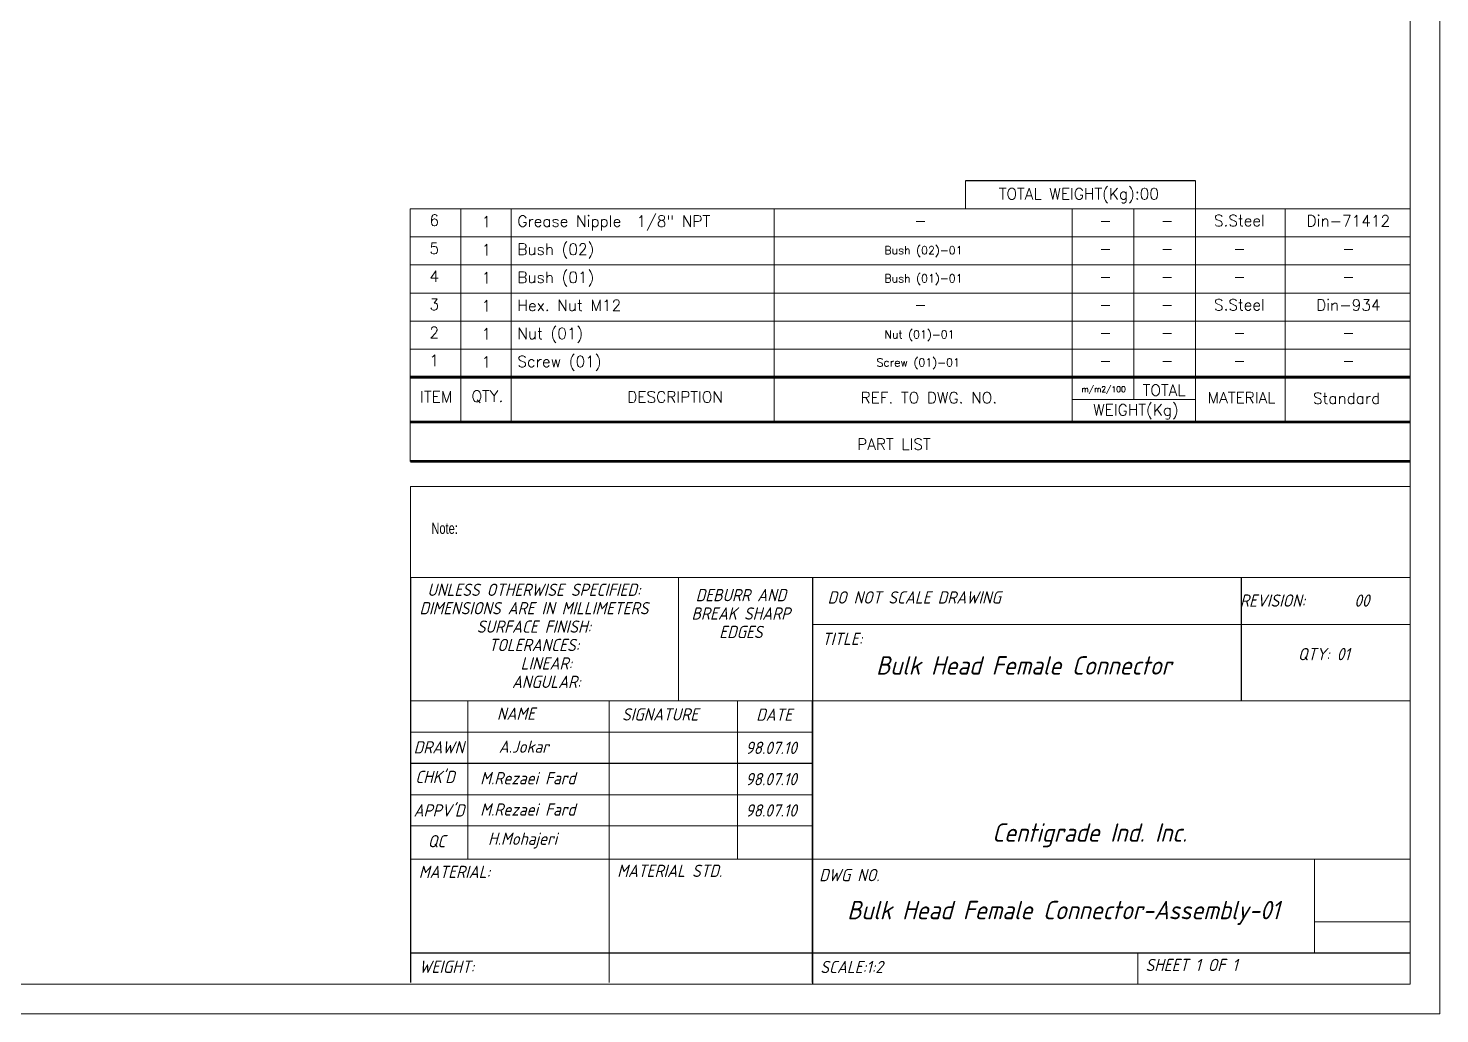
# Model space of a CAD drawing. Header units: millimetres. Extents: x 1276 to 1839, y 649 to 1061.
# Drawn here: x 1770.5 to 1839.4, y 959 to 1007.1 of the extents above; entities that cross this region are included whole.
import ezdxf
from ezdxf.enums import TextEntityAlignment as Align

# ---------------------------------------------------------------- set-up
doc = ezdxf.new("R2010")
doc.units = ezdxf.units.MM
doc.linetypes.add('SLD-Solid', pattern=[0])
doc.layers.add('title', color=7, linetype='Continuous', lineweight=15)
doc.styles.add('GENISO', font='geniso.shx', dxfattribs={"oblique": 15})
doc.styles.add('SLDTEXTSTYLE0', font='TXT', dxfattribs={"width": 0.75})
doc.styles.add('TITLE', font='romans.shx', dxfattribs={"height": 2.5})

msp = doc.modelspace()

# ---------------------------------------------------------------- linework, layer by layer
msp.add_line((1827.453, 999.623), (1816.245, 999.623))
at = {"color": 7, "linetype": 'SLD-Solid', "lineweight": 15}
for p, q in [((1789.177, 984.721), (1837.927, 984.721)), ((1789.177, 984.721), (1789.177, 980.289)), ((1789.177, 980.289), (1837.927, 980.289)), ((1802.244, 980.289), (1802.244, 974.276)), ((1837.927, 978), (1808.778, 978)), ((1837.927, 974.276), (1789.177, 974.276)), ((1791.977, 974.276), (1791.977, 966.558)), ((1798.866, 974.276), (1798.866, 960.545)), ((1805.116, 974.276), (1805.116, 966.558)), ((1808.778, 972.75), (1789.177, 972.75)), ((1808.778, 969.699), (1789.177, 969.699)), ((1808.778, 968.173), (1789.177, 968.173)), ((1792.911, 966.558), (1789.177, 966.558)), ((1792.911, 966.558), (1837.927, 966.558)), ((1833.26, 961.981), (1833.26, 966.558)), ((1837.927, 963.506), (1833.26, 963.506)), ((1824.645, 960.455), (1824.645, 961.981))]:
    msp.add_line(p, q, dxfattribs=at)
at = {"color": 7}
for p, q in [((1789.177, 980.289), (1789.177, 960.545)), ((1808.778, 980.289), (1808.778, 960.455)), ((1829.703, 974.276), (1829.703, 980.289)), ((1808.778, 960.545), (1808.778, 974.276)), ((1808.778, 971.224), (1789.177, 971.224)), ((1789.177, 961.981), (1837.927, 961.981))]:
    msp.add_line(p, q, dxfattribs=at)
at = {"color": 7, "linetype": 'SLD-Solid', "lineweight": 15}
for points in [[(1692.898, 1061.329), (1839.363, 1061.329), (1839.363, 959.019), (1692.898, 959.019)], [(1694.334, 1059.893), (1837.927, 1059.893), (1837.927, 960.455), (1694.334, 960.455)]]:
    msp.add_lwpolyline(points, close=True, dxfattribs=at)
at = {"layer": 'title', "color": 7}
for p, q in [((1816.245, 998.255), (1816.245, 999.623)), ((1827.453, 999.623), (1827.453, 998.255)), ((1824.444, 998.255), (1824.444, 988.956)), ((1824.444, 990.05), (1824.444, 988.956)), ((1821.436, 988.956), (1827.453, 988.956))]:
    msp.add_line(p, q, dxfattribs=at)
at = {"layer": 'title', "color": 0}
for p, q in [((1789.162, 985.947), (1789.162, 998.255)), ((1837.927, 998.255), (1789.162, 998.255)), ((1791.623, 998.255), (1791.623, 987.862)), ((1794.085, 998.255), (1794.085, 987.862)), ((1806.903, 998.255), (1806.903, 987.862)), ((1821.436, 998.255), (1821.436, 987.862)), ((1827.453, 998.641), (1827.453, 998.255)), ((1827.453, 998.255), (1827.453, 987.862)), ((1831.829, 998.255), (1831.829, 987.862)), ((1837.927, 996.887), (1789.162, 996.887)), ((1837.927, 995.52), (1789.162, 995.52)), ((1837.927, 994.152), (1789.162, 994.152)), ((1837.927, 992.785), (1789.162, 992.785)), ((1837.927, 991.417), (1789.162, 991.417))]:
    msp.add_line(p, q, dxfattribs=at)
at = {"layer": 'title', "color": 0, "const_width": 0.137}
for points in [[(1837.927, 990.05), (1789.162, 990.05)], [(1837.927, 987.862), (1789.162, 987.862)], [(1837.927, 985.947), (1789.162, 985.947)]]:
    msp.add_lwpolyline(points, dxfattribs=at)

# ---------------------------------------------------------------- texts
at = {"color": 7, "linetype": 'Continuous', "lineweight": 15, "insert": (1790.194, 982.951), "char_height": 0.5385, "attachment_point": 1, "style": 'SLDTEXTSTYLE0'}
msp.add_mtext('Note:', dxfattribs=at)
at = {"color": 7, "attachment_point": 5, "style": 'GENISO'}
for s, insert, char_height in [('UNLESS OTHERWISE SPECIFIED:', (1795.194, 979.686), 0.5983), ('DEBURR AND', (1805.285, 979.426), 0.5983), ('DO NOT SCALE DRAWING', (1813.737, 979.313), 0.5983), ('REVISION:       00', (1832.777, 979.16), 0.5983), ('DIMENSIONS ARE IN MILLIMETERS', (1795.194, 978.789), 0.5983), ('BREAK SHARP', (1805.285, 978.529), 0.5983), ('SURFACE FINISH:', (1795.194, 977.891), 0.5983), ('EDGES', (1805.285, 977.631), 0.5983), ('TITLE:', (1810.224, 977.295), 0.5983), ('TOLERANCES:', (1795.194, 976.994), 0.5983), ('\\pi-1.7949,l2.3932,t2.3932;QTY:^I01', (1833.413, 976.55), 0.5983), ('LINEAR:', (1795.799, 976.096), 0.5983), ('Bulk Head Female Connector', (1819.08, 975.999), 0.89746), ('ANGULAR:', (1795.799, 975.199), 0.5983), ('NAME', (1794.319, 973.648), 0.5983), ('SIGNATURE', (1801.346, 973.611), 0.5983), ('DATE', (1806.908, 973.597), 0.5983), ('DRAWN', (1790.556, 972.007), 0.5983), ('A.Jokar', (1794.697, 972.038), 0.5983), ('98.07.10', (1806.76, 971.982), 0.5983), ("CHK'D", (1790.368, 970.563), 0.5983), ('M.Rezaei Fard', (1794.897, 970.501), 0.5983), ('98.07.10', (1806.76, 970.456), 0.5983), ("APPV'D", (1790.563, 968.93), 0.5983), ('M.Rezaei Fard', (1794.897, 968.975), 0.5983), ('98.07.10', (1806.76, 968.93), 0.5983), ('QC', (1790.447, 967.431), 0.5983), ('H.Mohajeri', (1794.642, 967.461), 0.5983), ('Centigrade Ind. Inc.', (1822.287, 967.717), 0.89746), ('MATERIAL:', (1791.32, 965.935), 0.5983), ('MATERIAL STD.', (1801.812, 965.986), 0.5983), ('DWG NO.', (1810.572, 965.779), 0.5983), ('Bulk Head Female Connector-Assembly-01', (1821.011, 963.937), 0.89746), ('WEIGHT:', (1790.939, 961.31), 0.5983), ('SCALE:1:2', (1810.681, 961.297), 0.5983), ('SHEET 1 OF 1', (1827.262, 961.396), 0.5983)]:
    msp.add_mtext(s, dxfattribs=dict(at, insert=insert, char_height=char_height))
at = {"layer": 'title', "color": 7, "style": 'TITLE'}
for s, height, p in [('TOTAL WEIGHT(Kg):00', 0.54702, (1821.766, 998.948)), ('m/m2/100', 0.2735, (1822.976, 989.445)), ('TOTAL', 0.547, (1825.921, 989.417))]:
    msp.add_text(s, height=height, dxfattribs=at).set_placement(p, align=Align.MIDDLE)
for s, height, p in [('Grease Nipple  1/8" NPT', 0.54702, (1794.387, 997.38)), ('Bush (02)', 0.547, (1794.387, 996.012)), ('Bush (02)-01', 0.39385, (1812.28, 996.039)), ('Bush (01)', 0.547, (1794.387, 994.645)), ('Bush (01)-01', 0.39385, (1812.28, 994.671)), ('Hex. Nut M12', 0.54702, (1794.387, 993.277)), ('Nut (01)', 0.547, (1794.387, 991.91)), ('Nut (01)-01', 0.39385, (1812.28, 991.936)), ('Screw (01)', 0.547, (1794.387, 990.542)), ('Screw (01)-01', 0.39385, (1811.899, 990.569))]:
    msp.add_text(s, height=height, dxfattribs=at).set_placement(p)
at = {"layer": 'title', "style": 'TITLE'}
for s, p in [('6', (1790.098, 997.426)), ('5', (1790.098, 996.059)), ('4', (1790.098, 994.691)), ('3', (1790.098, 993.324)), ('2', (1790.098, 991.956)), ('1', (1790.098, 990.588))]:
    msp.add_text(s, height=0.547, dxfattribs=at).set_placement(p)
for p in [(1792.878, 997.63), (1792.878, 996.262), (1792.878, 994.895), (1792.878, 993.527), (1792.878, 992.16), (1792.878, 990.792)]:
    msp.add_text('1', height=0.547, dxfattribs=at).set_placement(p, align=Align.MIDDLE)
at = {"layer": 'title', "color": 0, "style": 'TITLE'}
for s, height, p in [('-', 0.547, (1814.042, 997.683)), ('-', 0.547, (1823.066, 997.683)), ('-', 0.547, (1826.066, 997.683)), ('S.Steel', 0.547, (1829.593, 997.683)), ('Din-71412', 0.547, (1834.905, 997.683)), ('-', 0.547, (1823.066, 996.316)), ('-', 0.547, (1826.066, 996.316)), ('-', 0.547, (1829.593, 996.316)), ('-', 0.547, (1834.905, 996.316)), ('-', 0.547, (1823.066, 994.948)), ('-', 0.547, (1826.066, 994.948)), ('-', 0.547, (1829.593, 994.948)), ('-', 0.547, (1834.905, 994.948)), ('-', 0.547, (1814.042, 993.581)), ('-', 0.547, (1823.066, 993.581)), ('-', 0.547, (1826.066, 993.581)), ('S.Steel', 0.547, (1829.593, 993.581)), ('Din-934', 0.547, (1834.905, 993.581)), ('-', 0.547, (1823.066, 992.213)), ('-', 0.547, (1826.066, 992.213)), ('-', 0.547, (1829.593, 992.213)), ('-', 0.547, (1834.905, 992.213)), ('-', 0.547, (1823.066, 990.846)), ('-', 0.547, (1826.066, 990.846)), ('-', 0.547, (1829.593, 990.846)), ('-', 0.547, (1834.905, 990.846)), ('ITEM', 0.547, (1790.427, 989.094)), ('QTY.', 0.547, (1792.925, 989.094)), ('DESCRIPTION', 0.54702, (1802.079, 989.085)), ('REF. TO DWG. NO.', 0.54702, (1814.448, 989.051)), ('MATERIAL', 0.547, (1829.697, 989.051)), ('Standard', 0.547, (1834.82, 989.021)), ('WEIGHT(Kg)', 0.547, (1824.547, 988.415)), ('PART LIST', 0.547, (1812.747, 986.782))]:
    msp.add_text(s, height=height, dxfattribs=at).set_placement(p, align=Align.MIDDLE)

doc.saveas('drawing.dxf')
